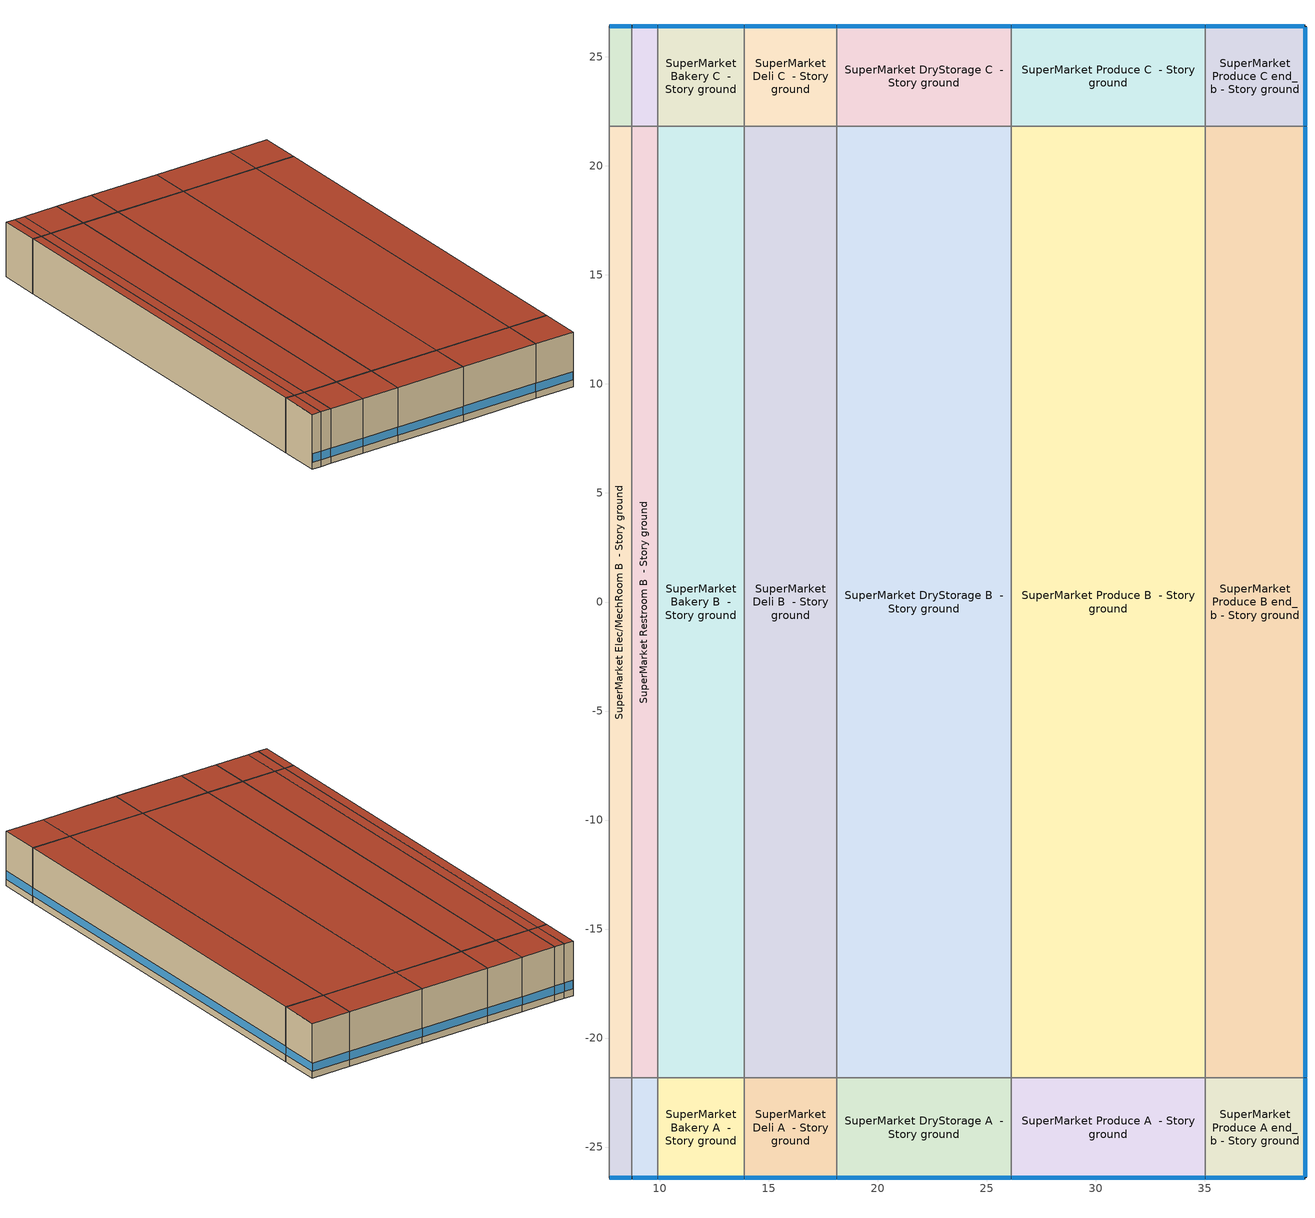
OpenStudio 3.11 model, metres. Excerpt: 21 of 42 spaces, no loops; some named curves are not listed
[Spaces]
SuperMarket Elec/MechRoom A  - Story ground
 floor ground (Foundation F 0.9W/m*K Perim 1.05m Area 4.82m2): 7.67,-26.4 7.67,-21.82 8.73,-21.82 8.73,-26.4 z0
 wall outside: 7.67,-26.4 8.73,-26.4 z0:6.1
 wall to SuperMarket Corridor A  - Story ground: 7.67,-21.82 7.67,-26.4 z0:6.1
 wall to SuperMarket Elec/MechRoom B  - Story ground: 8.73,-21.82 7.67,-21.82 z0:6.1
 wall to SuperMarket Restroom A  - Story ground: 8.73,-26.4 8.73,-21.82 z0:6.1
 window: 7.7,-26.4 8.7,-26.4 z0.76:1.72
 roof outside: 8.73,-26.4 8.73,-21.82 7.67,-21.82 7.67,-26.4 z6.1
SuperMarket Elec/MechRoom B  - Story ground
 floor ground (Foundation F 0.9W/m*K Perim 0.0m Area 45.97m2): 7.67,-21.82 7.67,21.82 8.73,21.82 8.73,-21.82 z0
 wall to SuperMarket Corridor B  - Story ground: 7.67,21.82 7.67,-21.82 z0:6.1
 wall to SuperMarket Elec/MechRoom C  - Story ground: 8.73,21.82 7.67,21.82 z0:6.1
 wall to SuperMarket Restroom B  - Story ground: 8.73,-21.82 8.73,21.82 z0:6.1
 roof outside: 8.73,-21.82 8.73,21.82 7.67,21.82 7.67,-21.82 z6.1
SuperMarket Elec/MechRoom C  - Story ground
 floor ground (Foundation F 0.9W/m*K Perim 1.05m Area 4.82m2): 7.67,21.82 7.67,26.4 8.73,26.4 8.73,21.82 z0
 wall outside: 8.73,26.4 7.67,26.4 z0:6.1
 wall to SuperMarket Corridor C  - Story ground: 7.67,26.4 7.67,21.82 z0:6.1
 wall to SuperMarket Restroom C  - Story ground: 8.73,21.82 8.73,26.4 z0:6.1
 window: 8.7,26.4 7.7,26.4 z0.76:1.72
 roof outside: 8.73,21.82 8.73,26.4 7.67,26.4 7.67,21.82 z6.1
SuperMarket Restroom A  - Story ground
 floor ground (Foundation F 0.9W/m*K Perim 1.19m Area 5.43m2): 8.73,-26.4 8.73,-21.82 9.91,-21.82 9.91,-26.4 z0
 wall outside: 8.73,-26.4 9.91,-26.4 z0:6.1
 wall to SuperMarket Restroom B  - Story ground: 9.91,-21.82 8.73,-21.82 z0:6.1
 wall to SuperMarket Bakery A  - Story ground: 9.91,-26.4 9.91,-21.82 z0:6.1
 window: 8.75,-26.4 9.89,-26.4 z0.76:1.72
 roof outside: 9.91,-26.4 9.91,-21.82 8.73,-21.82 8.73,-26.4 z6.1
SuperMarket Restroom B  - Story ground
 floor ground (Foundation F 0.9W/m*K Perim 0.0m Area 51.85m2): 8.73,-21.82 8.73,21.82 9.91,21.82 9.91,-21.82 z0
 wall to SuperMarket Restroom C  - Story ground: 9.91,21.82 8.73,21.82 z0:6.1
 wall to SuperMarket Bakery B  - Story ground: 9.91,-21.82 9.91,21.82 z0:6.1
 roof outside: 9.91,-21.82 9.91,21.82 8.73,21.82 8.73,-21.82 z6.1
SuperMarket Restroom C  - Story ground
 floor ground (Foundation F 0.9W/m*K Perim 1.19m Area 5.43m2): 8.73,21.82 8.73,26.4 9.91,26.4 9.91,21.82 z0
 wall outside: 9.91,26.4 8.73,26.4 z0:6.1
 wall to SuperMarket Bakery C  - Story ground: 9.91,21.82 9.91,26.4 z0:6.1
 window: 9.89,26.4 8.75,26.4 z0.76:1.72
 roof outside: 9.91,21.82 9.91,26.4 8.73,26.4 8.73,21.82 z6.1
SuperMarket Bakery A  - Story ground
 floor ground (Foundation F 0.9W/m*K Perim 3.96m Area 18.1m2): 9.91,-26.4 9.91,-21.82 13.87,-21.82 13.87,-26.4 z0
 wall outside: 9.91,-26.4 13.87,-26.4 z0:6.1
 wall to SuperMarket Bakery B  - Story ground: 13.87,-21.82 9.91,-21.82 z0:6.1
 wall to SuperMarket Deli A  - Story ground: 13.87,-26.4 13.87,-21.82 z0:6.1
 window: 9.94,-26.4 13.85,-26.4 z0.76:1.69
 roof outside: 13.87,-26.4 13.87,-21.82 9.91,-21.82 9.91,-26.4 z6.1
SuperMarket Bakery B  - Story ground
 floor ground (Foundation F 0.9W/m*K Perim 0.0m Area 172.83m2): 9.91,-21.82 9.91,21.82 13.87,21.82 13.87,-21.82 z0
 wall to SuperMarket Bakery C  - Story ground: 13.87,21.82 9.91,21.82 z0:6.1
 wall to SuperMarket Deli B  - Story ground: 13.87,-21.82 13.87,21.82 z0:6.1
 roof outside: 13.87,-21.82 13.87,21.82 9.91,21.82 9.91,-21.82 z6.1
SuperMarket Bakery C  - Story ground
 floor ground (Foundation F 0.9W/m*K Perim 3.96m Area 18.1m2): 9.91,21.82 9.91,26.4 13.87,26.4 13.87,21.82 z0
 wall outside: 13.87,26.4 9.91,26.4 z0:6.1
 wall to SuperMarket Deli C  - Story ground: 13.87,21.82 13.87,26.4 z0:6.1
 window: 13.85,26.4 9.94,26.4 z0.76:1.69
 roof outside: 13.87,21.82 13.87,26.4 9.91,26.4 9.91,21.82 z6.1
SuperMarket Deli A  - Story ground
 floor ground (Foundation F 0.9W/m*K Perim 4.25m Area 19.44m2): 13.87,-26.4 13.87,-21.82 18.13,-21.82 18.13,-26.4 z0
 wall outside: 13.87,-26.4 18.13,-26.4 z0:6.1
 wall to SuperMarket Deli B  - Story ground: 18.13,-21.82 13.87,-21.82 z0:6.1
 wall to SuperMarket DryStorage A  - Story ground: 18.13,-26.4 18.13,-21.82 z0:6.1
 window: 13.9,-26.4 18.1,-26.4 z0.76:1.69
 roof outside: 18.13,-26.4 18.13,-21.82 13.87,-21.82 13.87,-26.4 z6.1
SuperMarket Deli B  - Story ground
 floor ground (Foundation F 0.9W/m*K Perim 0.0m Area 185.62m2): 13.87,-21.82 13.87,21.82 18.13,21.82 18.13,-21.82 z0
 wall to SuperMarket Deli C  - Story ground: 18.13,21.82 13.87,21.82 z0:6.1
 wall to SuperMarket DryStorage B  - Story ground: 18.13,-21.82 18.13,21.82 z0:6.1
 roof outside: 18.13,-21.82 18.13,21.82 13.87,21.82 13.87,-21.82 z6.1
SuperMarket Deli C  - Story ground
 floor ground (Foundation F 0.9W/m*K Perim 4.25m Area 19.44m2): 13.87,21.82 13.87,26.4 18.13,26.4 18.13,21.82 z0
 wall outside: 18.13,26.4 13.87,26.4 z0:6.1
 wall to SuperMarket DryStorage C  - Story ground: 18.13,21.82 18.13,26.4 z0:6.1
 window: 18.1,26.4 13.9,26.4 z0.76:1.69
 roof outside: 18.13,21.82 18.13,26.4 13.87,26.4 13.87,21.82 z6.1
SuperMarket DryStorage A  - Story ground
 floor ground (Foundation F 0.9W/m*K Perim 8.0m Area 36.57m2): 18.13,-26.4 18.13,-21.82 26.12,-21.82 26.12,-26.4 z0
 wall outside: 18.13,-26.4 26.12,-26.4 z0:6.1
 wall to SuperMarket DryStorage B  - Story ground: 26.12,-21.82 18.13,-21.82 z0:6.1
 wall to SuperMarket Produce A  - Story ground: 26.12,-26.4 26.12,-21.82 z0:6.1
 window: 18.15,-26.4 26.1,-26.4 z0.76:1.68
 roof outside: 26.12,-26.4 26.12,-21.82 18.13,-21.82 18.13,-26.4 z6.1
SuperMarket DryStorage B  - Story ground
 floor ground (Foundation F 0.9W/m*K Perim 0.0m Area 349.11m2): 18.13,-21.82 18.13,21.82 26.12,21.82 26.12,-21.82 z0
 wall to SuperMarket DryStorage C  - Story ground: 26.12,21.82 18.13,21.82 z0:6.1
 wall to SuperMarket Produce B  - Story ground: 26.12,-21.82 26.12,21.82 z0:6.1
 roof outside: 26.12,-21.82 26.12,21.82 18.13,21.82 18.13,-21.82 z6.1
SuperMarket DryStorage C  - Story ground
 floor ground (Foundation F 0.9W/m*K Perim 8.0m Area 36.57m2): 18.13,21.82 18.13,26.4 26.12,26.4 26.12,21.82 z0
 wall outside: 26.12,26.4 18.13,26.4 z0:6.1
 wall to SuperMarket Produce C  - Story ground: 26.12,21.82 26.12,26.4 z0:6.1
 window: 26.1,26.4 18.15,26.4 z0.76:1.68
 roof outside: 26.12,21.82 26.12,26.4 18.13,26.4 18.13,21.82 z6.1
SuperMarket Produce A  - Story ground
 floor ground (Foundation F 0.9W/m*K Perim 8.9m Area 40.68m2): 26.12,-26.4 26.12,-21.82 35.02,-21.82 35.02,-26.4 z0
 wall outside: 26.12,-26.4 35.02,-26.4 z0:6.1
 wall to SuperMarket Produce B  - Story ground: 35.02,-21.82 26.12,-21.82 z0:6.1
 wall to SuperMarket Produce A end_b - Story ground: 35.02,-26.4 35.02,-21.82 z0:6.1
 window: 26.15,-26.4 35,-26.4 z0.76:1.68
 roof outside: 35.02,-26.4 35.02,-21.82 26.12,-21.82 26.12,-26.4 z6.1
SuperMarket Produce B  - Story ground
 floor ground (Foundation F 0.9W/m*K Perim 0.0m Area 388.39m2): 26.12,-21.82 26.12,21.82 35.02,21.82 35.02,-21.82 z0
 wall to SuperMarket Produce C  - Story ground: 35.02,21.82 26.12,21.82 z0:6.1
 wall to SuperMarket Produce B end_b - Story ground: 35.02,-21.82 35.02,21.82 z0:6.1
 roof outside: 35.02,-21.82 35.02,21.82 26.12,21.82 26.12,-21.82 z6.1
SuperMarket Produce C  - Story ground
 floor ground (Foundation F 0.9W/m*K Perim 8.9m Area 40.68m2): 26.12,21.82 26.12,26.4 35.02,26.4 35.02,21.82 z0
 wall outside: 35.02,26.4 26.12,26.4 z0:6.1
 wall to SuperMarket Produce C end_b - Story ground: 35.02,21.82 35.02,26.4 z0:6.1
 window: 35,26.4 26.15,26.4 z0.76:1.68
 roof outside: 35.02,21.82 35.02,26.4 26.12,26.4 26.12,21.82 z6.1
SuperMarket Produce A end_b - Story ground
 floor ground (Foundation F 0.9W/m*K Perim 9.14m Area 20.9m2): 35.02,-26.4 35.02,-21.82 39.59,-21.82 39.59,-26.4 z0
 wall outside: 35.02,-26.4 39.59,-26.4 39.59,-21.82 z0:6.1
 wall to SuperMarket Produce B end_b - Story ground: 39.59,-21.82 35.02,-21.82 z0:6.1
 window: 35.05,-26.4 39.57,-26.4 / 39.59,-26.37 39.59,-21.85 z0.76:1.69
 roof outside: 39.59,-26.4 39.59,-21.82 35.02,-21.82 35.02,-26.4 z6.1
SuperMarket Produce B end_b - Story ground
 floor ground (Foundation F 0.9W/m*K Perim 43.65m Area 199.56m2): 35.02,-21.82 35.02,21.82 39.59,21.82 39.59,-21.82 z0
 wall outside: 39.59,-21.82 39.59,21.82 z0:6.1
 wall to SuperMarket Produce C end_b - Story ground: 39.59,21.82 35.02,21.82 z0:6.1
 window: 39.59,-21.8 39.59,21.8 z0.76:1.68
 roof outside: 39.59,-21.82 39.59,21.82 35.02,21.82 35.02,-21.82 z6.1
SuperMarket Produce C end_b - Story ground
 floor ground (Foundation F 0.9W/m*K Perim 9.14m Area 20.9m2): 35.02,21.82 35.02,26.4 39.59,26.4 39.59,21.82 z0
 wall outside: 39.59,21.82 39.59,26.4 35.02,26.4 z0:6.1
 window: 39.59,21.85 39.59,26.37 / 39.57,26.4 35.05,26.4 z0.76:1.69
 roof outside: 39.59,21.82 39.59,26.4 35.02,26.4 35.02,21.82 z6.1
[Building]
90.1-2019|SuperMarket: Default Construction Set=90.1-2019 - SpMarket - ASHRAE 169-2013-5A; Standards Number of Stories=1; Standards Building Type=SuperMarket
[Site]
Boston Logan IntL Arpt_MA_USA: Latitude {deg}=42.37; Longitude {deg}=-71.02; Time Zone {hr}=-5; Elevation {m}=6
[ClimateZones]
Climate Zone Institution Name 1=ASHRAE; Climate Zone Document Name 1=ANSI/ASHRAE Standard 169; Climate Zone Document Year 1=2006; Climate Zone Value 1=5A
[Site:WaterMainsTemperature]
Calculation Method=Correlation; Annual Average Outdoor Air Temperature {C}=10.55; Maximum Difference In Monthly Average Outdoor Air Temperatures {deltaC}=26.4; Temperature Multiplier=1; Temperature Offset {deltaC}=0
[SizingPeriod:DesignDay] Barometric Pressure {Pa}=101253; Rain Indicator=No; Snow Indicator=No; Day of Month=21; Daylight Saving Time Indicator=No; Humidity Condition Type=Wetbulb; Dry-Bulb Temperature Range Modifier Type=DefaultMultipliers
Name | Maximum Dry-Bulb Temperature {C} | Daily Dry-Bulb Temperature Range {deltaC} | Wind Speed {m/s} | Wind Direction {deg} | Month | Day Type | Wetbulb or DewPoint at Maximum Dry-Bulb {C} | Solar Model Indicator | ASHRAE Clear Sky Optical Depth for Beam Irradiance | ASHRAE Clear Sky Optical Depth for Diffuse Irradiance | Sky Clearness
Boston Logan IntL Arpt Ann Clg .4% Condns DB=>MWB 1 | 32.7 | 8.4 | 6.3 | 270 | 7 | SummerDesignDay | 22.9 | ASHRAETau | 0.488 | 1.95
Boston Logan IntL Arpt Ann Clg .4% Condns WB=>MDB 1 | 30.2 | 8.4 | 6.3 | 270 | 7 | SummerDesignDay | 24.6 | ASHRAETau | 0.488 | 1.95
Boston Logan IntL Arpt Ann Htg 99.6% Condns DB 1 | -13.6 | 0 | 7.2 | 320 | 1 | WinterDesignDay | -13.6 | ASHRAEClearSky |  |  | 0
[Site:GroundTemperature:FCfactorMethod]
January Ground Temperature {C}=12.2; February Ground Temperature {C}=6.3; March Ground Temperature {C}=2.2; April Ground Temperature {C}=-3; May Ground Temperature {C}=-0.5; June Ground Temperature {C}=3.8; July Ground Temperature {C}=8.6; August Ground Temperature {C}=14.9; September Ground Temperature {C}=18.9; October Ground Temperature {C}=23.4; November Ground Temperature {C}=21.7; December Ground Temperature {C}=18.1
[Construction:FfactorGroundFloor] F-Factor {W/m-K}=0.899982
Name | Area {m2} | PerimeterExposed {m}
Foundation F 0.9W/m*K Perim 43.65m Area 199.56m2 | 199.563 | 43.6489
Foundation F 0.9W/m*K Perim 9.14m Area 20.9m2 | 20.9032 | 9.144
Foundation F 0.9W/m*K Perim 8.9m Area 40.68m2 | 40.6822 | 8.89811
Foundation F 0.9W/m*K Perim 8.0m Area 36.57m2 | 36.5674 | 7.99813
Foundation F 0.9W/m*K Perim 4.25m Area 19.44m2 | 19.4423 | 4.25247
Foundation F 0.9W/m*K Perim 0.0m Area 185.62m2 | 185.616 | 0
Foundation F 0.9W/m*K Perim 0.0m Area 388.39m2 | 388.393 | 0
Foundation F 0.9W/m*K Perim 0.0m Area 349.11m2 | 349.109 | 0
Foundation F 0.9W/m*K Perim 3.96m Area 18.1m2 | 18.1027 | 3.95947
Foundation F 0.9W/m*K Perim 0.0m Area 51.85m2 | 51.8479 | 0
Foundation F 0.9W/m*K Perim 0.0m Area 45.97m2 | 45.9718 | 0
Foundation F 0.9W/m*K Perim 1.19m Area 5.43m2 | 5.43081 | 1.18784
Foundation F 0.9W/m*K Perim 1.05m Area 4.82m2 | 4.81532 | 1.05322
Foundation F 0.9W/m*K Perim 0.0m Area 172.83m2 | 172.826 | 0
[DefaultConstructionSet]
90.1-2019 - SpMarket - ASHRAE 169-2013-5A: Default Exterior Surface Constructions=Default Surface Constructions 1; Default Interior Surface Constructions=Default Surface Constructions 2; Default Ground Contact Surface Constructions=Default Surface Constructions 3; Default Exterior SubSurface Constructions=Default Sub Surface Constructions 1; Default Interior SubSurface Constructions=Default Sub Surface Constructions 2; Interior Partition Construction=Typical Interior Partition
[DefaultSurfaceConstructions]
Name | Floor Construction | Wall Construction | Roof Ceiling Construction
Default Surface Constructions 1 | Typical Insulated Exterior Mass Floor R-17.54 | Typical Insulated Exterior Mass Wall R-11.11 | Typical IEAD Roof R-31.25
Default Surface Constructions 2 | Typical Interior Floor | Typical Interior Wall | Typical Interior Ceiling
Default Surface Constructions 3 | Typical Insulated Carpeted 8in Slab Floor | Typical Insulated Basement Mass Wall
[Construction]
Typical Insulated Exterior Mass Floor R-17.54: Typical Insulation R-14.97, 4 in. Normalweight Concrete Floor, Typical Carpet Pad
Typical Insulated Exterior Mass Wall R-11.11: 1IN Stucco, 8IN CONCRETE HW RefBldg, Typical Insulation R-8.72, 1/2IN Gypsum
Typical IEAD Roof R-31.25: Roof Membrane, Typical Insulation R-30.13, Metal Roof Surface
Typical Interior Floor: 100mm Normalweight concrete floor, CP02 CARPET PAD
Typical Interior Wall: G01 13mm gypsum board, G01 13mm gypsum board
Typical Interior Ceiling: CP02 CARPET PAD, 100mm Normalweight concrete floor
Typical Insulated Carpeted 8in Slab Floor: 8 in. Normalweight Concrete Floor, Typical Carpet Pad
Typical Insulated Basement Mass Wall: 8 in. Concrete Block Basement Wall
U 0.36 SHGC 0.38 Simple Glazing: U 0.36 SHGC 0.38 Simple Glazing
U 0.45 SHGC 0.33 Simple Glazing: U 0.45 SHGC 0.33 Simple Glazing
Typical Insulated Metal Door R-2.7: F08 Metal surface, Typical Insulation R-1.85
U 0.63 SHGC 0.33 Simple Glazing: U 0.63 SHGC 0.33 Simple Glazing
Typical Overhead Door R-3.23: Typical Insulation R-2.38
U 0.5 SHGC 0.4 Simple Glazing: U 0.5 SHGC 0.4 Simple Glazing
Typical Interior Window: Clear 3mm
Typical Interior Door; Typical Interior Partition: G05 25mm wood
InteriorFurnishings: Std Wood 6inch
[Material:NoMass] Roughness=Smooth; Thermal Absorptance=0.9; Solar Absorptance=0.7
Name | Thermal Resistance {m2-K/W} | Visible Absorptance
Typical Insulation R-14.97 | 2.63723 | 0.7
Typical Carpet Pad; CP02 CARPET PAD | 0.21648 | 0.8
Typical Insulation R-8.72 | 1.53614 | 0.7
Typical Insulation R-30.13 | 5.30668 | 0.7
Typical Insulation R-1.85 | 0.326262 | 0.7
Typical Insulation R-2.38 | 0.418404 | 0.7
[Material] Thermal Absorptance=0.9
Name | Roughness | Thickness {m} | Conductivity {W/m-K} | Density {kg/m3} | Specific Heat {J/kg-K} | Solar Absorptance | Visible Absorptance
4 in. Normalweight Concrete Floor | MediumRough | 0.1016 | 2.31 | 2322 | 832 | 0.7 | 0.7
1IN Stucco | Smooth | 0.0253 | 0.6918 | 1858 | 837 | 0.7 | 0.92
8IN CONCRETE HW RefBldg | Rough | 0.2032 | 1.311 | 2240 | 836.8 | 0.7 | 0.7
1/2IN Gypsum | Smooth | 0.0127 | 0.16 | 784.9 | 830 | 0.4 | 0.4
Roof Membrane | VeryRough | 0.0095 | 0.16 | 1121.29 | 1460 | 0.7 | 0.7
Metal Roof Surface; F08 Metal surface | Smooth | 0.0008 | 45.28 | 7824 | 500 | 0.7 | 0.7
100mm Normalweight concrete floor | MediumRough | 0.1016 | 2.31045 | 2322 | 832.557 | 0.7 | 0.7
G01 13mm gypsum board | Smooth | 0.0127 | 0.160031 | 800.001 | 1090.73 | 0.7 | 0.5
8 in. Normalweight Concrete Floor | MediumRough | 0.2032 | 2.31 | 2322 | 832 | 0.7 | 0.7
8 in. Concrete Block Basement Wall | MediumRough | 0.2032 | 1.326 | 1842 | 912 | 0.7 | 0.7
G05 25mm wood | MediumSmooth | 0.0254 | 0.15 | 608 | 1630 | 0.5 | 0.5
Std Wood 6inch | MediumSmooth | 0.15 | 0.12 | 540 | 1210 | 0.7 | 0.7
[DefaultSubSurfaceConstructions]
Name | Fixed Window Construction | Operable Window Construction | Door Construction | Glass Door Construction | Overhead Door Construction | Skylight Construction | Tubular Daylight Dome Construction | Tubular Daylight Diffuser Construction
Default Sub Surface Constructions 1 | U 0.36 SHGC 0.38 Simple Glazing | U 0.45 SHGC 0.33 Simple Glazing | Typical Insulated Metal Door R-2.7 | U 0.63 SHGC 0.33 Simple Glazing | Typical Overhead Door R-3.23 | U 0.5 SHGC 0.4 Simple Glazing | Typical Interior Window | Typical Interior Window
Default Sub Surface Constructions 2 | Typical Interior Window | Typical Interior Window | Typical Interior Door
[WindowMaterial:SimpleGlazingSystem] Visible Transmittance=0.81
Name | U-Factor {W/m2-K} | Solar Heat Gain Coefficient
U 0.36 SHGC 0.38 Simple Glazing | 2.04417 | 0.38
U 0.45 SHGC 0.33 Simple Glazing | 2.55522 | 0.33
U 0.63 SHGC 0.33 Simple Glazing | 3.57731 | 0.33
U 0.5 SHGC 0.4 Simple Glazing | 2.83913 | 0.4
[WindowMaterial:Glazing]
Clear 3mm: Optical Data Type=SpectralAverage; Thickness {m}=0.003; Solar Transmittance at Normal Incidence=0.837; Front Side Solar Reflectance at Normal Incidence=0.075; Back Side Solar Reflectance at Normal Incidence=0.075; Visible Transmittance at Normal Incidence=0.898; Front Side Visible Reflectance at Normal Incidence=0.081; Back Side Visible Reflectance at Normal Incidence=0.081; Infrared Transmittance at Normal Incidence=0; Front Side Infrared Hemispherical Emissivity=0.84; Back Side Infrared Hemispherical Emissivity=0.84; Conductivity {W/m-K}=0.9; Dirt Correction Factor for Solar and Visible Transmittance=1; Solar Diffusing=No
[SpaceType] Standards Building Type=SuperMarket
Name | Default Schedule Set | Design Specification Outdoor Air Object | Standards Space Type
SuperMarket Elec/MechRoom - 90.1-2019 | SuperMarket Elec/MechRoom Schedule Set | SuperMarket Elec/MechRoom Ventilation | Elec/MechRoom
SuperMarket Restroom - 90.1-2019 | SuperMarket Restroom Schedule Set | SuperMarket Restroom Ventilation | Restroom
SuperMarket Bakery - 90.1-2019 | SuperMarket Bakery Schedule Set | SuperMarket Bakery Ventilation | Bakery
SuperMarket Deli - 90.1-2019 | SuperMarket Deli Schedule Set | SuperMarket Deli Ventilation | Deli
SuperMarket DryStorage - 90.1-2019 | SuperMarket DryStorage Schedule Set | SuperMarket DryStorage Ventilation | DryStorage
SuperMarket Produce - 90.1-2019 | SuperMarket Produce Schedule Set | SuperMarket Produce Ventilation | Produce
[BuildingStory]
Story ground: Nominal Z Coordinate {m}=0; Nominal Floor to Floor Height {m}=6.096
[Space] Building Story=Story ground
Name | Space Type | Thermal Zone
SuperMarket Elec/MechRoom A  - Story ground | SuperMarket Elec/MechRoom - 90.1-2019 | Zone SuperMarket Elec/MechRoom A  - Story ground
SuperMarket Elec/MechRoom B  - Story ground | SuperMarket Elec/MechRoom - 90.1-2019 | Zone SuperMarket Elec/MechRoom B  - Story ground
SuperMarket Elec/MechRoom C  - Story ground | SuperMarket Elec/MechRoom - 90.1-2019 | Zone SuperMarket Elec/MechRoom C  - Story ground
SuperMarket Restroom A  - Story ground | SuperMarket Restroom - 90.1-2019 | Zone SuperMarket Restroom A  - Story ground
SuperMarket Restroom B  - Story ground | SuperMarket Restroom - 90.1-2019 | Zone SuperMarket Restroom B  - Story ground
SuperMarket Restroom C  - Story ground | SuperMarket Restroom - 90.1-2019 | Zone SuperMarket Restroom C  - Story ground
SuperMarket Bakery A  - Story ground | SuperMarket Bakery - 90.1-2019 | Zone SuperMarket Bakery A  - Story ground
SuperMarket Bakery B  - Story ground | SuperMarket Bakery - 90.1-2019 | Zone SuperMarket Bakery B  - Story ground
SuperMarket Bakery C  - Story ground | SuperMarket Bakery - 90.1-2019 | Zone SuperMarket Bakery C  - Story ground
SuperMarket Deli A  - Story ground | SuperMarket Deli - 90.1-2019 | Zone SuperMarket Deli A  - Story ground
SuperMarket Deli B  - Story ground | SuperMarket Deli - 90.1-2019 | Zone SuperMarket Deli B  - Story ground
SuperMarket Deli C  - Story ground | SuperMarket Deli - 90.1-2019 | Zone SuperMarket Deli C  - Story ground
SuperMarket DryStorage A  - Story ground | SuperMarket DryStorage - 90.1-2019 | Zone SuperMarket DryStorage A  - Story ground
SuperMarket DryStorage B  - Story ground | SuperMarket DryStorage - 90.1-2019 | Zone SuperMarket DryStorage B  - Story ground
SuperMarket DryStorage C  - Story ground | SuperMarket DryStorage - 90.1-2019 | Zone SuperMarket DryStorage C  - Story ground
SuperMarket Produce A  - Story ground | SuperMarket Produce - 90.1-2019 | Zone SuperMarket Produce A  - Story ground
SuperMarket Produce B  - Story ground | SuperMarket Produce - 90.1-2019 | Zone SuperMarket Produce B  - Story ground
SuperMarket Produce C  - Story ground | SuperMarket Produce - 90.1-2019 | Zone SuperMarket Produce C  - Story ground
SuperMarket Produce A end_b - Story ground | SuperMarket Produce - 90.1-2019 | Zone SuperMarket Produce A end_b - Story ground
SuperMarket Produce B end_b - Story ground | SuperMarket Produce - 90.1-2019 | Zone SuperMarket Produce B end_b - Story ground
SuperMarket Produce C end_b - Story ground | SuperMarket Produce - 90.1-2019 | Zone SuperMarket Produce C end_b - Story ground
[ThermalZone] Multiplier=1; Use Ideal Air Loads=No
Name | Thermostat
Zone SuperMarket Elec/MechRoom A  - Story ground | SuperMarket Elec/MechRoom - 90.1-2019 Thermostat 2
Zone SuperMarket Elec/MechRoom B  - Story ground | SuperMarket Elec/MechRoom - 90.1-2019 Thermostat 1
Zone SuperMarket Elec/MechRoom C  - Story ground | SuperMarket Elec/MechRoom - 90.1-2019 Thermostat
Zone SuperMarket Restroom A  - Story ground | SuperMarket Restroom - 90.1-2019 Thermostat
Zone SuperMarket Restroom B  - Story ground | SuperMarket Restroom - 90.1-2019 Thermostat 1
Zone SuperMarket Restroom C  - Story ground | SuperMarket Restroom - 90.1-2019 Thermostat 2
Zone SuperMarket Bakery A  - Story ground | SuperMarket Bakery - 90.1-2019 Thermostat 1
Zone SuperMarket Bakery B  - Story ground | SuperMarket Bakery - 90.1-2019 Thermostat 2
Zone SuperMarket Bakery C  - Story ground | SuperMarket Bakery - 90.1-2019 Thermostat
Zone SuperMarket Deli A  - Story ground | SuperMarket Deli - 90.1-2019 Thermostat 2
Zone SuperMarket Deli B  - Story ground | SuperMarket Deli - 90.1-2019 Thermostat 1
Zone SuperMarket Deli C  - Story ground | SuperMarket Deli - 90.1-2019 Thermostat
Zone SuperMarket DryStorage A  - Story ground | SuperMarket DryStorage - 90.1-2019 Thermostat
Zone SuperMarket DryStorage B  - Story ground | SuperMarket DryStorage - 90.1-2019 Thermostat 2
Zone SuperMarket DryStorage C  - Story ground | SuperMarket DryStorage - 90.1-2019 Thermostat 1
Zone SuperMarket Produce A  - Story ground | SuperMarket Produce - 90.1-2019 Thermostat 3
Zone SuperMarket Produce B  - Story ground | SuperMarket Produce - 90.1-2019 Thermostat 2
Zone SuperMarket Produce C  - Story ground | SuperMarket Produce - 90.1-2019 Thermostat 1
Zone SuperMarket Produce A end_b - Story ground | SuperMarket Produce - 90.1-2019 Thermostat
Zone SuperMarket Produce B end_b - Story ground | SuperMarket Produce - 90.1-2019 Thermostat 4
Zone SuperMarket Produce C end_b - Story ground | SuperMarket Produce - 90.1-2019 Thermostat 5
[People:Definition] Number of People Calculation Method=People/Area; Fraction Radiant=0.3; Thermal Comfort Model Type 1=AdaptiveASH55
Name | People per Space Floor Area {person/m2}
SuperMarket Bakery People Definition; SuperMarket Deli People Definition; SuperMarket Produce People Definition; SuperMarket Restroom People Definition | 0.0861113
SuperMarket DryStorage People Definition | 0.0359515
[People] Work Efficiency Schedule=Work Efficiency Schedule; Clothing Insulation Calculation Method=ClothingInsulationSchedule; Clothing Insulation Schedule=Clothing Schedule; Air Velocity Schedule=Air Velocity Schedule; Multiplier=1
Name | People Definition | Space or SpaceType
SuperMarket Bakery People | SuperMarket Bakery People Definition | SuperMarket Bakery - 90.1-2019
SuperMarket Deli People | SuperMarket Deli People Definition | SuperMarket Deli - 90.1-2019
SuperMarket DryStorage People | SuperMarket DryStorage People Definition | SuperMarket DryStorage - 90.1-2019
SuperMarket Produce People | SuperMarket Produce People Definition | SuperMarket Produce - 90.1-2019
SuperMarket Restroom People | SuperMarket Restroom People Definition | SuperMarket Restroom - 90.1-2019
[Lights:Definition] Design Level Calculation Method=Watts/Area; Fraction Radiant=0.7; Fraction Visible=0.2; Return Air Fraction=0
Name | Watts per Space Floor Area {W/m2}
SuperMarket Bakery Lights Definition; SuperMarket Deli Lights Definition | 11.7327
SuperMarket DryStorage Lights Definition | 4.09029
SuperMarket Elec/MechRoom Lights Definition | 4.62848
SuperMarket Produce Lights Definition | 11.3021
SuperMarket Restroom Lights Definition | 6.78126
[Lights] Fraction Replaceable=1
Name | Lights Definition | Space or SpaceType
SuperMarket Bakery Lights | SuperMarket Bakery Lights Definition | SuperMarket Bakery - 90.1-2019
SuperMarket Deli Lights | SuperMarket Deli Lights Definition | SuperMarket Deli - 90.1-2019
SuperMarket DryStorage Lights | SuperMarket DryStorage Lights Definition | SuperMarket DryStorage - 90.1-2019
SuperMarket Elec/MechRoom Lights | SuperMarket Elec/MechRoom Lights Definition | SuperMarket Elec/MechRoom - 90.1-2019
SuperMarket Produce Lights | SuperMarket Produce Lights Definition | SuperMarket Produce - 90.1-2019
SuperMarket Restroom Lights | SuperMarket Restroom Lights Definition | SuperMarket Restroom - 90.1-2019
[ElectricEquipment:Definition] Design Level Calculation Method=Watts/Area; Fraction Latent=0; Fraction Radiant=0.5; Fraction Lost=0
Name | Watts per Space Floor Area {W/m2}
SuperMarket Bakery Elec Equip Definition | 0.107639
SuperMarket Deli Elec Equip Definition | 8.93405
SuperMarket DryStorage Elec Equip Definition | 3.33681
SuperMarket Produce Elec Equip Definition | 0.538196
[ElectricEquipment]
Name | Electric Equipment Definition | Space or SpaceType
SuperMarket Bakery Elec Equip | SuperMarket Bakery Elec Equip Definition | SuperMarket Bakery - 90.1-2019
SuperMarket Deli Elec Equip | SuperMarket Deli Elec Equip Definition | SuperMarket Deli - 90.1-2019
SuperMarket DryStorage Elec Equip | SuperMarket DryStorage Elec Equip Definition | SuperMarket DryStorage - 90.1-2019
SuperMarket Produce Elec Equip | SuperMarket Produce Elec Equip Definition | SuperMarket Produce - 90.1-2019
[GasEquipment:Definition] Design Level Calculation Method=Watts/Area; Fraction Latent=0.1; Fraction Radiant=0.2; Fraction Lost=0.7
Name | Watts per Space Floor Area {W/m2}
SuperMarket Bakery Gas Equip Definition | 26.9402
SuperMarket Deli Gas Equip Definition | 26.8771
[GasEquipment]
Name | Gas Equipment Definition | Space or SpaceType
SuperMarket Bakery Gas Equip | SuperMarket Bakery Gas Equip Definition | SuperMarket Bakery - 90.1-2019
SuperMarket Deli Gas Equip | SuperMarket Deli Gas Equip Definition | SuperMarket Deli - 90.1-2019
[DesignSpecification:OutdoorAir]
Name | Outdoor Air Method | Outdoor Air Flow per Person {m3/s-person} | Outdoor Air Flow per Floor Area {m3/s-m2} | Outdoor Air Flow Air Changes per Hour {1/hr}
SuperMarket Bakery Ventilation; SuperMarket Deli Ventilation | Sum | 0.00353961 | 0.0009144
SuperMarket DryStorage Ventilation | Sum |  | 0.0006096
SuperMarket Elec/MechRoom Ventilation |  | 0 | 0 | 0
SuperMarket Produce Ventilation | Sum | 0.00353961 | 0.0003048
SuperMarket Restroom Ventilation | Sum |  | 0.0052832
[DefaultScheduleSet] Number of People Schedule=SuperMarket Bldg Occ; People Activity Level Schedule=SuperMarket Activity; Lighting Schedule=SuperMarket Bldg Light; Electric Equipment Schedule=SuperMarket Bldg Equip New
Name | Gas Equipment Schedule
SuperMarket Bakery Schedule Set; SuperMarket Deli Schedule Set | SuperMarket Gas Equip New
SuperMarket DryStorage Schedule Set; SuperMarket Elec/MechRoom Schedule Set; SuperMarket Produce Schedule Set; SuperMarket Restroom Schedule Set
[SpaceInfiltration:DesignFlowRate] Design Flow Rate Calculation Method=Flow/ExteriorArea; Flow per Exterior Surface Area {m3/s-m2}=0.000570329; Velocity Term Coefficient=0; Density Basis=Outdoor
Name | Space or SpaceType | Schedule | Constant Term Coefficient | Temperature Term Coefficient | Velocity Squared Term Coefficient
SuperMarket Produce B end_b - Story ground HVAC On Infiltration | SuperMarket Produce B end_b - Story ground | Infiltration HVAC On Schedule | -0.0441 | 0.0066 | 0.0376
SuperMarket Produce B end_b - Story ground HVAC Off Infiltration | SuperMarket Produce B end_b - Story ground | Infiltration HVAC Off Schedule | 0 | 0.01 | 0.0493
SuperMarket Produce A end_b - Story ground HVAC On Infiltration | SuperMarket Produce A end_b - Story ground | Infiltration HVAC On Schedule | -0.0441 | 0.0066 | 0.0376
SuperMarket Produce A end_b - Story ground HVAC Off Infiltration | SuperMarket Produce A end_b - Story ground | Infiltration HVAC Off Schedule | 0 | 0.01 | 0.0493
SuperMarket Produce C  - Story ground HVAC On Infiltration | SuperMarket Produce C  - Story ground | Infiltration HVAC On Schedule | -0.0441 | 0.0066 | 0.0376
SuperMarket Produce C  - Story ground HVAC Off Infiltration | SuperMarket Produce C  - Story ground | Infiltration HVAC Off Schedule | 0 | 0.01 | 0.0493
SuperMarket DryStorage C  - Story ground HVAC On Infiltration | SuperMarket DryStorage C  - Story ground | Infiltration HVAC On Schedule | -0.0441 | 0.0066 | 0.0376
SuperMarket DryStorage C  - Story ground HVAC Off Infiltration | SuperMarket DryStorage C  - Story ground | Infiltration HVAC Off Schedule | 0 | 0.01 | 0.0493
SuperMarket Produce C end_b - Story ground HVAC On Infiltration | SuperMarket Produce C end_b - Story ground | Infiltration HVAC On Schedule | -0.0441 | 0.0066 | 0.0376
SuperMarket Produce C end_b - Story ground HVAC Off Infiltration | SuperMarket Produce C end_b - Story ground | Infiltration HVAC Off Schedule | 0 | 0.01 | 0.0493
SuperMarket DryStorage A  - Story ground HVAC On Infiltration | SuperMarket DryStorage A  - Story ground | Infiltration HVAC On Schedule | -0.0441 | 0.0066 | 0.0376
SuperMarket DryStorage A  - Story ground HVAC Off Infiltration | SuperMarket DryStorage A  - Story ground | Infiltration HVAC Off Schedule | 0 | 0.01 | 0.0493
SuperMarket Deli C  - Story ground HVAC On Infiltration | SuperMarket Deli C  - Story ground | Infiltration HVAC On Schedule | -0.0441 | 0.0066 | 0.0376
SuperMarket Deli C  - Story ground HVAC Off Infiltration | SuperMarket Deli C  - Story ground | Infiltration HVAC Off Schedule | 0 | 0.01 | 0.0493
SuperMarket Deli B  - Story ground HVAC On Infiltration | SuperMarket Deli B  - Story ground | Infiltration HVAC On Schedule | -0.0441 | 0.0066 | 0.0376
SuperMarket Deli B  - Story ground HVAC Off Infiltration | SuperMarket Deli B  - Story ground | Infiltration HVAC Off Schedule | 0 | 0.01 | 0.0493
SuperMarket Deli A  - Story ground HVAC On Infiltration | SuperMarket Deli A  - Story ground | Infiltration HVAC On Schedule | -0.0441 | 0.0066 | 0.0376
SuperMarket Deli A  - Story ground HVAC Off Infiltration | SuperMarket Deli A  - Story ground | Infiltration HVAC Off Schedule | 0 | 0.01 | 0.0493
SuperMarket Produce B  - Story ground HVAC On Infiltration | SuperMarket Produce B  - Story ground | Infiltration HVAC On Schedule | -0.0441 | 0.0066 | 0.0376
SuperMarket Produce B  - Story ground HVAC Off Infiltration | SuperMarket Produce B  - Story ground | Infiltration HVAC Off Schedule | 0 | 0.01 | 0.0493
SuperMarket DryStorage B  - Story ground HVAC On Infiltration | SuperMarket DryStorage B  - Story ground | Infiltration HVAC On Schedule | -0.0441 | 0.0066 | 0.0376
SuperMarket DryStorage B  - Story ground HVAC Off Infiltration | SuperMarket DryStorage B  - Story ground | Infiltration HVAC Off Schedule | 0 | 0.01 | 0.0493
SuperMarket Bakery C  - Story ground HVAC On Infiltration | SuperMarket Bakery C  - Story ground | Infiltration HVAC On Schedule | -0.0441 | 0.0066 | 0.0376
SuperMarket Bakery C  - Story ground HVAC Off Infiltration | SuperMarket Bakery C  - Story ground | Infiltration HVAC Off Schedule | 0 | 0.01 | 0.0493
SuperMarket Restroom B  - Story ground HVAC On Infiltration | SuperMarket Restroom B  - Story ground | Infiltration HVAC On Schedule | -0.0441 | 0.0066 | 0.0376
SuperMarket Restroom B  - Story ground HVAC Off Infiltration | SuperMarket Restroom B  - Story ground | Infiltration HVAC Off Schedule | 0 | 0.01 | 0.0493
SuperMarket Produce A  - Story ground HVAC On Infiltration | SuperMarket Produce A  - Story ground | Infiltration HVAC On Schedule | -0.0441 | 0.0066 | 0.0376
SuperMarket Produce A  - Story ground HVAC Off Infiltration | SuperMarket Produce A  - Story ground | Infiltration HVAC Off Schedule | 0 | 0.01 | 0.0493
SuperMarket Elec/MechRoom B  - Story ground HVAC On Infiltration | SuperMarket Elec/MechRoom B  - Story ground | Infiltration HVAC On Schedule | -0.0441 | 0.0066 | 0.0376
SuperMarket Elec/MechRoom B  - Story ground HVAC Off Infiltration | SuperMarket Elec/MechRoom B  - Story ground | Infiltration HVAC Off Schedule | 0 | 0.01 | 0.0493
SuperMarket Restroom C  - Story ground HVAC On Infiltration | SuperMarket Restroom C  - Story ground | Infiltration HVAC On Schedule | -0.0441 | 0.0066 | 0.0376
SuperMarket Restroom C  - Story ground HVAC Off Infiltration | SuperMarket Restroom C  - Story ground | Infiltration HVAC Off Schedule | 0 | 0.01 | 0.0493
SuperMarket Elec/MechRoom A  - Story ground HVAC On Infiltration | SuperMarket Elec/MechRoom A  - Story ground | Infiltration HVAC On Schedule | -0.0441 | 0.0066 | 0.0376
SuperMarket Elec/MechRoom A  - Story ground HVAC Off Infiltration | SuperMarket Elec/MechRoom A  - Story ground | Infiltration HVAC Off Schedule | 0 | 0.01 | 0.0493
SuperMarket Elec/MechRoom C  - Story ground HVAC On Infiltration | SuperMarket Elec/MechRoom C  - Story ground | Infiltration HVAC On Schedule | -0.0441 | 0.0066 | 0.0376
SuperMarket Elec/MechRoom C  - Story ground HVAC Off Infiltration | SuperMarket Elec/MechRoom C  - Story ground | Infiltration HVAC Off Schedule | 0 | 0.01 | 0.0493
SuperMarket Restroom A  - Story ground HVAC On Infiltration | SuperMarket Restroom A  - Story ground | Infiltration HVAC On Schedule | -0.0441 | 0.0066 | 0.0376
SuperMarket Restroom A  - Story ground HVAC Off Infiltration | SuperMarket Restroom A  - Story ground | Infiltration HVAC Off Schedule | 0 | 0.01 | 0.0493
SuperMarket Bakery A  - Story ground HVAC On Infiltration | SuperMarket Bakery A  - Story ground | Infiltration HVAC On Schedule | -0.0441 | 0.0066 | 0.0376
SuperMarket Bakery A  - Story ground HVAC Off Infiltration | SuperMarket Bakery A  - Story ground | Infiltration HVAC Off Schedule | 0 | 0.01 | 0.0493
SuperMarket Bakery B  - Story ground HVAC On Infiltration | SuperMarket Bakery B  - Story ground | Infiltration HVAC On Schedule | -0.0441 | 0.0066 | 0.0376
SuperMarket Bakery B  - Story ground HVAC Off Infiltration | SuperMarket Bakery B  - Story ground | Infiltration HVAC Off Schedule | 0 | 0.01 | 0.0493
[Exterior:Lights:Definition]
Name | Design Level {W}
Parking Areas and Drives 0.04 W/ft^2 Def (W/ft^2) | 0.041
Building Facades 0.15 W/ft^2 Def (W/ft^2) | 0.15
Main Entries 30.0 W/ft Def (W/ft) | 30
Other Doors 20.0 W/ft Def (W/ft) | 20
[Exterior:Lights]
Name | Exterior Lights Definition | Schedule | Control Option | Multiplier
Parking Areas and Drives 0.04 W/ft^2 | Parking Areas and Drives 0.04 W/ft^2 Def (W/ft^2) | Always On Discrete | AstronomicalClock | 63790.7
Building Facades 0.15 W/ft^2 | Building Facades 0.15 W/ft^2 Def (W/ft^2) | Schedule Ruleset 1 | ScheduleNameOnly | 17320.5
Main Entries 30.0 W/ft | Main Entries 30.0 W/ft Def (W/ft) | Always On Discrete | AstronomicalClock | 36
Other Doors 20.0 W/ft | Other Doors 20.0 W/ft Def (W/ft) | Always On Discrete | AstronomicalClock | 52.74
[Refrigeration:Compressor] Rated Return Gas Temperature {C}=18.3; Rated Subcooling {deltaC}=0
Name | Refrigeration Compressor Power Curve | Refrigeration Compressor Capacity Curve
ADVANCED_MT_Rack3_Comp1 | Refrigeration Compressor Power Curve 30 | Refrigeration Compressor Capacity Curve 30
ADVANCED_MT_Rack3_Comp2 | Refrigeration Compressor Power Curve 31 | Refrigeration Compressor Capacity Curve 31
ADVANCED_MT_Rack3_Comp3 | Refrigeration Compressor Power Curve 32 | Refrigeration Compressor Capacity Curve 32
ADVANCED_MT_Rack3_Comp4 | Refrigeration Compressor Power Curve 33 | Refrigeration Compressor Capacity Curve 33
ADVANCED_MT_Rack3_Comp5 | Refrigeration Compressor Power Curve 34 | Refrigeration Compressor Capacity Curve 34
ADVANCED_MT_Rack3_Comp6 | Refrigeration Compressor Power Curve 35 | Refrigeration Compressor Capacity Curve 35
ADVANCED_MT_Rack3_Comp7 | Refrigeration Compressor Power Curve 36 | Refrigeration Compressor Capacity Curve 36
ADVANCED_MT_Rack3_Comp8 | Refrigeration Compressor Power Curve 37 | Refrigeration Compressor Capacity Curve 37
ADVANCED_MT_Rack3_Comp9 | Refrigeration Compressor Power Curve 38 | Refrigeration Compressor Capacity Curve 38
ADVANCED_MT_Rack3_Comp10 | Refrigeration Compressor Power Curve 39 | Refrigeration Compressor Capacity Curve 39
ADVANCED_MT_Rack3_Comp11 | Refrigeration Compressor Power Curve 40 | Refrigeration Compressor Capacity Curve 40
ADVANCED_MT_Rack3_Comp12 | Refrigeration Compressor Power Curve 41 | Refrigeration Compressor Capacity Curve 41
ADVANCED_MT_Rack3_Comp13 | Refrigeration Compressor Power Curve 42 | Refrigeration Compressor Capacity Curve 42
ADVANCED_MT_Rack3_Comp14 | Refrigeration Compressor Power Curve 43 | Refrigeration Compressor Capacity Curve 43
ADVANCED_MT_Rack3_Comp15 | Refrigeration Compressor Power Curve 44 | Refrigeration Compressor Capacity Curve 44
ADVANCED_MT_Rack4_Comp1 | Refrigeration Compressor Power Curve 45 | Refrigeration Compressor Capacity Curve 45
ADVANCED_MT_Rack4_Comp2 | Refrigeration Compressor Power Curve 46 | Refrigeration Compressor Capacity Curve 46
ADVANCED_MT_Rack4_Comp3 | Refrigeration Compressor Power Curve 47 | Refrigeration Compressor Capacity Curve 47
ADVANCED_MT_Rack4_Comp4 | Refrigeration Compressor Power Curve 48 | Refrigeration Compressor Capacity Curve 48
ADVANCED_MT_Rack4_Comp5 | Refrigeration Compressor Power Curve 49 | Refrigeration Compressor Capacity Curve 49
ADVANCED_MT_Rack4_Comp6 | Refrigeration Compressor Power Curve 50 | Refrigeration Compressor Capacity Curve 50
ADVANCED_MT_Rack4_Comp7 | Refrigeration Compressor Power Curve 51 | Refrigeration Compressor Capacity Curve 51
ADVANCED_MT_Rack4_Comp8 | Refrigeration Compressor Power Curve 52 | Refrigeration Compressor Capacity Curve 52
ADVANCED_MT_Rack4_Comp9 | Refrigeration Compressor Power Curve 53 | Refrigeration Compressor Capacity Curve 53
ADVANCED_MT_Rack4_Comp10 | Refrigeration Compressor Power Curve 54 | Refrigeration Compressor Capacity Curve 54
ADVANCED_MT_Rack4_Comp11 | Refrigeration Compressor Power Curve 55 | Refrigeration Compressor Capacity Curve 55
[ThermostatSetpoint:DualSetpoint]
Name | Heating Setpoint Temperature Schedule | Cooling Setpoint Temperature Schedule
SuperMarket Produce - 90.1-2019 Thermostat; SuperMarket Produce - 90.1-2019 Thermostat 1; SuperMarket Produce - 90.1-2019 Thermostat 2; SuperMarket Produce - 90.1-2019 Thermostat 3; SuperMarket DryStorage - 90.1-2019 Thermostat; SuperMarket Deli - 90.1-2019 Thermostat; SuperMarket Deli - 90.1-2019 Thermostat 1; SuperMarket Bakery - 90.1-2019 Thermostat; SuperMarket Produce - 90.1-2019 Thermostat 4; SuperMarket DryStorage - 90.1-2019 Thermostat 1; SuperMarket DryStorage - 90.1-2019 Thermostat 2; SuperMarket Produce - 90.1-2019 Thermostat 5; SuperMarket Deli - 90.1-2019 Thermostat 2; SuperMarket Restroom - 90.1-2019 Thermostat; SuperMarket Restroom - 90.1-2019 Thermostat 1; SuperMarket Restroom - 90.1-2019 Thermostat 2; SuperMarket Bakery - 90.1-2019 Thermostat 1; SuperMarket Bakery - 90.1-2019 Thermostat 2 | SuperMarket HtgSetp_Enduse | SuperMarket ClgSetp_Enduse
SuperMarket Elec/MechRoom - 90.1-2019 Thermostat; SuperMarket Elec/MechRoom - 90.1-2019 Thermostat 1; SuperMarket Elec/MechRoom - 90.1-2019 Thermostat 2 | SuperMarket HtgSetp | SuperMarket ClgSetp
[InternalMass:Definition]
Internal Mass Definition 1: Construction=InteriorFurnishings; Design Level Calculation Method=SurfaceArea/Area; Surface Area per Space Floor Area=2
[InternalMass] Internal Mass Definition=Internal Mass Definition 1; Multiplier=1
Name | Space or SpaceType
SuperMarket Produce B end_b - Story ground Mass | SuperMarket Produce B end_b - Story ground
SuperMarket Produce A end_b - Story ground Mass | SuperMarket Produce A end_b - Story ground
SuperMarket Produce C  - Story ground Mass | SuperMarket Produce C  - Story ground
SuperMarket DryStorage C  - Story ground Mass | SuperMarket DryStorage C  - Story ground
SuperMarket Produce C end_b - Story ground Mass | SuperMarket Produce C end_b - Story ground
SuperMarket DryStorage A  - Story ground Mass | SuperMarket DryStorage A  - Story ground
SuperMarket Deli C  - Story ground Mass | SuperMarket Deli C  - Story ground
SuperMarket Deli B  - Story ground Mass | SuperMarket Deli B  - Story ground
SuperMarket Deli A  - Story ground Mass | SuperMarket Deli A  - Story ground
SuperMarket Produce B  - Story ground Mass | SuperMarket Produce B  - Story ground
SuperMarket DryStorage B  - Story ground Mass | SuperMarket DryStorage B  - Story ground
SuperMarket Bakery C  - Story ground Mass | SuperMarket Bakery C  - Story ground
SuperMarket Restroom B  - Story ground Mass | SuperMarket Restroom B  - Story ground
SuperMarket Produce A  - Story ground Mass | SuperMarket Produce A  - Story ground
SuperMarket Elec/MechRoom B  - Story ground Mass | SuperMarket Elec/MechRoom B  - Story ground
SuperMarket Restroom C  - Story ground Mass | SuperMarket Restroom C  - Story ground
SuperMarket Elec/MechRoom A  - Story ground Mass | SuperMarket Elec/MechRoom A  - Story ground
SuperMarket Elec/MechRoom C  - Story ground Mass | SuperMarket Elec/MechRoom C  - Story ground
SuperMarket Restroom A  - Story ground Mass | SuperMarket Restroom A  - Story ground
SuperMarket Bakery A  - Story ground Mass | SuperMarket Bakery A  - Story ground
SuperMarket Bakery B  - Story ground Mass | SuperMarket Bakery B  - Story ground
[Schedule:Ruleset]
Name | Default Day Schedule | Summer Design Day Schedule | Winter Design Day Schedule
Clothing Schedule | Clothing Schedule Default Winter Clothes
Air Velocity Schedule | Air Velocity Schedule Default
Work Efficiency Schedule | Work Efficiency Schedule Default
SuperMarket Bldg Occ | SuperMarket Bldg Occ Default | SuperMarket Bldg Occ Summer Design Day | SuperMarket Bldg Occ Winter Design Day
SuperMarket Activity | SuperMarket Activity Default | SuperMarket Activity Summer Design Day | SuperMarket Activity Winter Design Day
SuperMarket Bldg Light | SuperMarket Bldg Light Default | SuperMarket Bldg Light Summer Design Day | SuperMarket Bldg Light Winter Design Day
SuperMarket Bldg Equip New | SuperMarket Bldg Equip New Default | SuperMarket Bldg Equip New Summer Design Day | SuperMarket Bldg Equip New Winter Design Day
SuperMarket Gas Equip New | SuperMarket Gas Equip New Default | SuperMarket Gas Equip New Summer Design Day | SuperMarket Gas Equip New Winter Design Day
Schedule Ruleset 1 | Schedule Day 11
SuperMarket HtgSetp_Enduse | SuperMarket HtgSetp_Enduse Default | SuperMarket HtgSetp_Enduse Summer Design Day | SuperMarket HtgSetp_Enduse Winter Design Day
SuperMarket ClgSetp_Enduse | SuperMarket ClgSetp_Enduse Default | SuperMarket ClgSetp_Enduse Summer Design Day | SuperMarket ClgSetp_Enduse Winter Design Day
SuperMarket HtgSetp | SuperMarket HtgSetp Default | SuperMarket HtgSetp Summer Design Day | SuperMarket HtgSetp Winter Design Day
SuperMarket ClgSetp | SuperMarket ClgSetp Default | SuperMarket ClgSetp Summer Design Day | SuperMarket ClgSetp Winter Design Day
Infiltration HVAC On Schedule | Zone SuperMarket Sales B  - Story ground PSZ-AC Occ Sch Default 1 | Zone SuperMarket Sales B  - Story ground PSZ-AC Occ Sch Summer Design Day 1 | Zone SuperMarket Sales B  - Story ground PSZ-AC Occ Sch Winter Design Day 1
Infiltration HVAC Off Schedule | Zone SuperMarket Sales B  - Story ground PSZ-AC Occ Sch Default inverted | Zone SuperMarket Sales B  - Story ground PSZ-AC Occ Sch Summer Design Day inverted 1 | Zone SuperMarket Sales B  - Story ground PSZ-AC Occ Sch Winter Design Day inverted 1
[Schedule:Day]
Clothing Schedule Default Winter Clothes; Zone SuperMarket Sales B  - Story ground PSZ-AC Occ Sch Summer Design Day 1; Zone SuperMarket Sales B  - Story ground PSZ-AC Occ Sch Winter Design Day 1: 24, 0, 1
Clothing Schedule Summer Clothes: 24, 0, 0.5
Air Velocity Schedule Default: 24, 0, 0.2
Work Efficiency Schedule Default; Zone SuperMarket Sales B  - Story ground PSZ-AC Occ Sch Summer Design Day inverted 1; Zone SuperMarket Sales B  - Story ground PSZ-AC Occ Sch Winter Design Day inverted 1: 24, 0, 0
SuperMarket Bldg Occ Default: No, 5, 0, 0, 6, 0, 0.05, 7, 0, 0.1, 8, 0, 0.15, 9, 0, 0.25, 10, 0, 0.4, 11, 0, 0.55, 12, 0, 0.65, 13, 0, 0.7, 14, 0, 0.65, 15, 0, 0.6, 16, 0, 0.58, 17, 0, 0.7, 18, 0, 0.85, 19, 0, 0.9, 20, 0, 0.75, 21, 0, 0.55, 22, 0, 0.35, 23, 0, 0.1, 24, 0, 0
SuperMarket Bldg Occ Sat Day: No, 5, 0, 0, 6, 0, 0.03, 7, 0, 0.08, 8, 0, 0.2, 9, 0, 0.35, 10, 0, 0.55, 11, 0, 0.7, 12, 0, 0.8, 14, 0, 0.85, 15, 0, 0.8, 16, 0, 0.75, 17, 0, 0.7, 18, 0, 0.65, 19, 0, 0.55, 20, 0, 0.4, 21, 0, 0.25, 22, 0, 0.1, 23, 0, 0.02, 24, 0, 0
SuperMarket Bldg Occ Summer Design Day; SuperMarket Bldg Light Summer Design Day; SuperMarket Bldg Equip New Summer Design Day: No, 24, 0, 1
SuperMarket Bldg Occ Sun Day: No, 5, 0, 0, 6, 0, 0.02, 7, 0, 0.06, 8, 0, 0.15, 9, 0, 0.3, 10, 0, 0.5, 11, 0, 0.65, 12, 0, 0.75, 13, 0, 0.8, 14, 0, 0.75, 15, 0, 0.65, 16, 0, 0.55, 17, 0, 0.45, 18, 0, 0.35, 19, 0, 0.25, 20, 0, 0.15, 21, 0, 0.05, 22, 0, 0.01, 24, 0, 0
SuperMarket Bldg Occ Winter Design Day; SuperMarket Bldg Light Winter Design Day; SuperMarket Bldg Equip New Winter Design Day; SuperMarket Gas Equip New Winter Design Day: No, 24, 0, 0
SuperMarket Activity Default; SuperMarket Activity Winter Design Day; SuperMarket Activity Summer Design Day: No, 24, 0, 120
SuperMarket Bldg Light Default; SuperMarket Bldg Light Sat Day; SuperMarket Bldg Light Sun Day: No, 5, 0, 0.05, 6, 0, 0.6, 22, 0, 0.9, 23, 0, 0.6, 24, 0, 0.05
SuperMarket Bldg Equip New Default: No, 8, 0, 0.4, 9, 0, 0.7, 18, 0, 0.9, 20, 0, 0.8, 21, 0, 0.7, 24, 0, 0.4
SuperMarket Bldg Equip New Sat Day: No, 8, 0, 0.3, 9, 0, 0.5, 10, 0, 0.8, 18, 0, 0.9, 19, 0, 0.7, 21, 0, 0.5, 24, 0, 0.3
SuperMarket Bldg Equip New Sun Day: No, 10, 0, 0.3, 12, 0, 0.6, 17, 0, 0.8, 18, 0, 0.6, 22, 0, 0.4, 24, 0, 0.3
SuperMarket Gas Equip New Default; SuperMarket Gas Equip New Sat Day; SuperMarket Gas Equip New Summer Design Day; SuperMarket Gas Equip New Sun Day: No, 3, 0, 0.01, 6, 0, 0.11, 7, 0, 0.89, 8, 0, 0.79, 10, 0, 0.39, 11, 0, 0.91, 13, 0, 1, 24, 0, 0.01
Schedule Day 11: 6, 0, 0, 24, 0, 1
SuperMarket HtgSetp_Enduse Default; SuperMarket HtgSetp_Enduse Default|Wknd|Wkdy Day; SuperMarket HtgSetp_Enduse Winter Design Day; SuperMarket HtgSetp_Enduse Summer Design Day: No, 24, 0, 19.5
SuperMarket ClgSetp_Enduse Default; SuperMarket ClgSetp_Enduse Default|Wknd|Wkdy Day; SuperMarket ClgSetp_Enduse Winter Design Day; SuperMarket ClgSetp_Enduse Summer Design Day: No, 24, 0, 22.75
SuperMarket HtgSetp Default; SuperMarket HtgSetp Winter Design Day: No, 6, 0, 15.6, 22, 0, 21, 24, 0, 15.6
SuperMarket HtgSetp Summer Design Day: No, 24, 0, 15.6
SuperMarket ClgSetp Default; SuperMarket ClgSetp Summer Design Day: No, 6, 0, 30, 22, 0, 24, 24, 0, 30
SuperMarket ClgSetp Winter Design Day: No, 24, 0, 30
Zone SuperMarket Sales B  - Story ground PSZ-AC Occ Sch Default 1: 8, 0, 0, 22, 0, 1, 24, 0, 0
Schedule Day 117: 8, 0, 0, 19, 0, 1, 24, 0, 0
Schedule Day 118: 7, 0, 0, 21, 0, 1, 24, 0, 0
Zone SuperMarket Sales B  - Story ground PSZ-AC Occ Sch Default inverted: 8, 0, 1, 22, 0, 0, 24, 0, 1
Schedule Day 104 inverted 1: 8, 0, 1, 19, 0, 0, 24, 0, 1
Schedule Day 103 inverted 1: 7, 0, 1, 21, 0, 0, 24, 0, 1
[Schedule:Rule]
Name | Schedule Ruleset | Rule Order | Day Schedule | Date Specification Type | Start Month | Start Day | End Month | End Day | Apply Saturday | Apply Sunday | Apply Monday | Apply Tuesday | Apply Wednesday | Apply Thursday | Apply Friday
Schedule Rule 1 | Clothing Schedule | 0 | Clothing Schedule Summer Clothes | DateRange | 5 | 1 | 9 | 30
Schedule Rule 2 | SuperMarket Bldg Occ | 1 | SuperMarket Bldg Occ Sat Day | DateRange | 1 | 1 | 12 | 31 | Yes
Schedule Rule 3 | SuperMarket Bldg Occ | 0 | SuperMarket Bldg Occ Sun Day | DateRange | 1 | 1 | 12 | 31 |  | Yes
Schedule Rule 4 | SuperMarket Bldg Light | 1 | SuperMarket Bldg Light Sat Day | DateRange | 1 | 1 | 12 | 31 | Yes
Schedule Rule 5 | SuperMarket Bldg Light | 0 | SuperMarket Bldg Light Sun Day | DateRange | 1 | 1 | 12 | 31 |  | Yes
Schedule Rule 6 | SuperMarket Bldg Equip New | 1 | SuperMarket Bldg Equip New Sat Day | DateRange | 1 | 1 | 12 | 31 | Yes
Schedule Rule 7 | SuperMarket Bldg Equip New | 0 | SuperMarket Bldg Equip New Sun Day | DateRange | 1 | 1 | 12 | 31 |  | Yes
Schedule Rule 8 | SuperMarket Gas Equip New | 1 | SuperMarket Gas Equip New Sat Day | DateRange | 1 | 1 | 12 | 31 | Yes
Schedule Rule 9 | SuperMarket Gas Equip New | 0 | SuperMarket Gas Equip New Sun Day | DateRange | 1 | 1 | 12 | 31 |  | Yes
Schedule Rule 12 | SuperMarket HtgSetp_Enduse | 0 | SuperMarket HtgSetp_Enduse Default|Wknd|Wkdy Day | DateRange | 1 | 1 | 12 | 31 | Yes | Yes | Yes | Yes | Yes | Yes | Yes
Schedule Rule 13 | SuperMarket ClgSetp_Enduse | 0 | SuperMarket ClgSetp_Enduse Default|Wknd|Wkdy Day | DateRange | 1 | 1 | 12 | 31 | Yes | Yes | Yes | Yes | Yes | Yes | Yes
Schedule Rule 104 | Infiltration HVAC On Schedule | 0 | Schedule Day 117 | DateRange | 1 | 1 | 12 | 31 |  | Yes
Schedule Rule 105 | Infiltration HVAC On Schedule | 1 | Schedule Day 118 | DateRange | 1 | 7 | 12 | 30 | Yes
Schedule Day 104 inverted Rule | Infiltration HVAC Off Schedule | 1 | Schedule Day 104 inverted 1 |  |  |  |  |  | No | Yes | No | No | No | No | No
Schedule Day 103 inverted Rule | Infiltration HVAC Off Schedule | 0 | Schedule Day 103 inverted 1 |  |  |  |  |  | Yes | No | No | No | No | No | No
[Schedule:Constant]
Always On Discrete: Value=1
